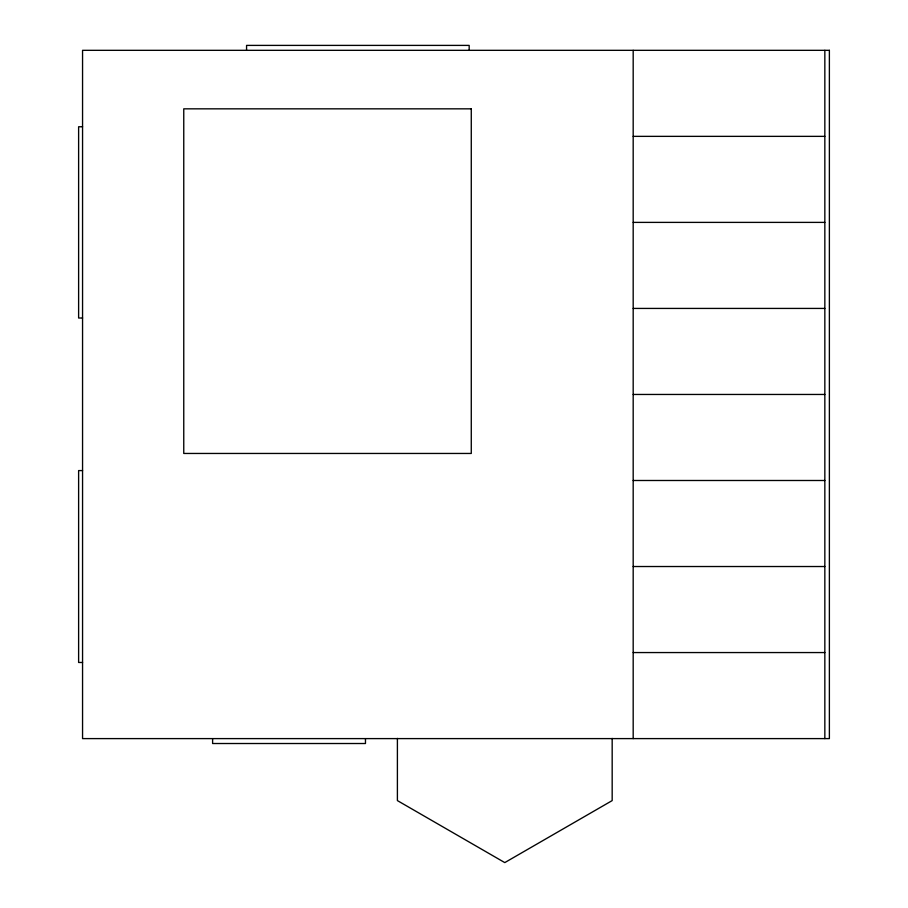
<?xml version="1.0" encoding="UTF-8"?>
<svg xmlns="http://www.w3.org/2000/svg" width="908" height="908" viewBox="0 0 908 908"><rect width="100%" height="100%" fill="white"/><g stroke="black" fill="none" stroke-linecap="round" stroke-linejoin="round"><path stroke-width="1.36" d="M82.56 126.757L78.621 126.757L78.621 318.016L82.56 318.016M633.182 136.359L824.839 136.359M633.182 222.392L824.839 222.392M633.182 308.425L824.839 308.425M633.182 394.458L824.839 394.458M82.56 470.582L78.621 470.582L78.621 662.477L82.56 662.477M633.182 480.491L824.839 480.491M633.182 566.524L824.839 566.524M633.182 652.557L824.839 652.557M824.839 50.326L824.839 738.601M633.182 50.326L633.182 738.601M612.174 738.42L612.174 800.595L504.78 862.6L397.398 800.595L397.398 738.42M469.175 50.326L469.175 45.4L246.567 45.4L246.567 50.326M365.47 738.601L365.47 743.516L212.608 743.516L212.608 738.601M829.379 50.326L82.56 50.326L82.56 738.601L829.379 738.601L829.379 50.326M471.275 108.835L183.757 108.835L183.757 453.455L471.275 453.455L471.275 108.835"/></g></svg>
